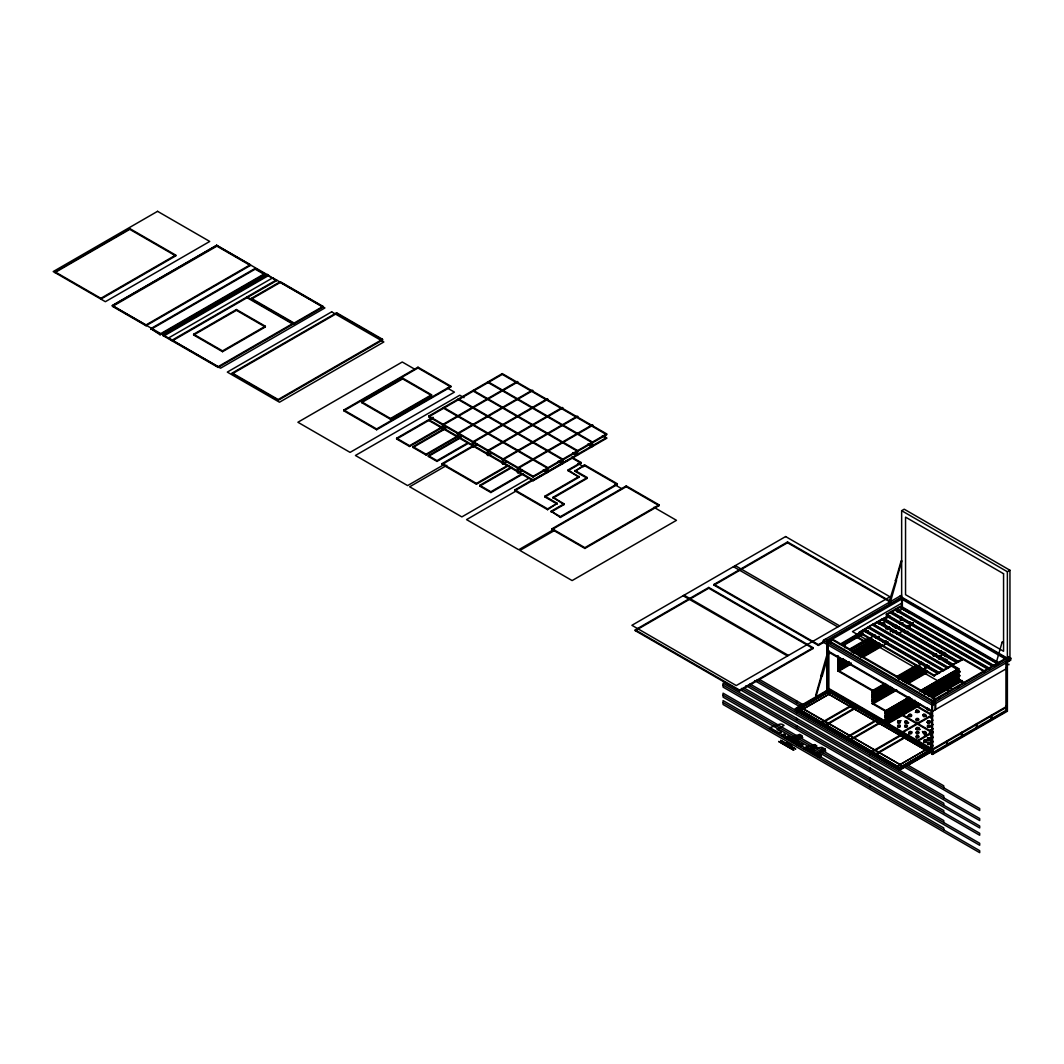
<?xml version="1.0" encoding="UTF-8"?>
<svg xmlns="http://www.w3.org/2000/svg" width="1064" height="1064" viewBox="0 0 1064 1064"><rect width="100%" height="100%" fill="white"/><g stroke="black" fill="none" stroke-linecap="round" stroke-linejoin="round"><path stroke-width="1.5" d="M851.24 663.989L838.512 671.331L838.512 656.249L837.834 656.634L837.834 670.932L872.826 691.148L885.554 683.793M910.624 625.725L910.624 622.56M799.064 742.326L796.577 744.042L787.653 738.828M821.009 675.534L827.473 652.977L828.71 653.389L827.566 652.897M815.662 695.417L821.328 675.613M816.301 695.603L821.967 675.8M828.75 653.336L822.299 675.893L821.022 675.587M890.036 603.288L896.486 580.731L895.822 580.319L888.746 602.929L889.983 603.341M895.529 580.465L901.195 560.662M896.167 580.651L901.833 560.848M996.915 665.08L995.678 664.707L1002.128 642.111L1003.405 642.417M787.653 738.695L799.663 734.373L802.309 735.876L795.114 739.826L799.077 742.22M799.117 735.61L800.008 735.61M799.982 735.942L799.17 735.969M821.581 748.577L822.472 748.577M822.406 748.936L821.621 748.923M175.72 255.892L129.781 229.358L54.942 272.584L54.942 271.786L129.781 228.574L175.72 255.094L175.72 255.892L100.867 299.104L100.867 298.306L175.72 255.094M112.531 305.607L216.896 245.358L250.373 264.697L250.373 265.481L146.021 325.73L112.531 306.405L112.531 305.607L146.021 324.946L250.373 264.697M112.531 306.405L216.896 246.156L250.373 265.481M150.822 328.63L255.187 268.381L264.471 273.741L264.471 274.525L160.119 334.774L150.822 328.63L160.119 333.99L264.471 273.741M150.822 329.414L255.187 269.165L264.471 274.525M292.999 324.214L247.061 297.694L247.061 296.896L292.999 323.416L292.999 324.214L218.147 367.426L162.925 335.546L162.925 334.748L267.277 274.499L276.574 280.657L172.208 340.906L172.208 340.108L276.574 279.859M162.925 335.546L267.277 275.283L276.574 280.657M251.357 298.359L280.244 281.681L323.017 306.379L323.017 307.163L294.13 323.842L251.357 299.144L251.357 298.359L294.13 323.057L323.017 306.379M251.357 299.144L280.244 282.479L323.017 307.163M193.648 334.216L236.421 309.531L265.308 326.209L265.308 326.994L222.536 351.692L193.648 335.014L193.648 334.216L222.536 350.894L265.308 326.209M193.648 335.014L236.421 310.316L265.308 326.994M162.925 334.748L218.147 366.641L292.999 323.416M232.245 373.012L336.596 312.763L382.535 339.283L382.535 340.068L278.17 400.33L232.245 373.81L232.245 373.012L278.17 399.532L382.535 339.283M232.245 373.81L336.596 313.548L382.535 340.068M343.832 410.012L417.992 367.2L450.79 386.139L450.79 386.924L376.629 429.75L343.832 410.81L343.832 410.012L376.629 428.952L450.79 386.139M343.832 410.81L417.992 367.984L450.79 386.924M361.6 401.806L402.658 378.092L431.545 394.771L431.545 395.569L390.475 419.269L361.6 402.591L361.6 401.806L390.475 418.484L431.545 394.771M361.6 402.591L402.658 378.89L431.545 395.569M428.792 416.037L502.274 373.61L606.626 433.873L606.626 434.657L533.144 477.084L428.792 416.835L428.792 416.037L533.144 476.286L606.626 433.873M428.792 416.835L502.274 374.408L606.626 434.657M443.515 426.877L409.574 446.481L396.633 439.006L396.633 438.208L431.984 417.806M603.767 435.868L606.626 438.315L533.144 480.742L428.792 420.479L433.035 417.248M396.633 439.006L431.984 418.591M428.792 420.479L433.035 418.032M396.633 438.208L409.574 445.683L442.105 426.903M442.424 429.151L443.103 429.537L443.103 425.095L517.955 381.883L517.277 381.484L442.424 424.696L442.424 429.151L446.747 426.651M458.584 436.24L426.066 455.006L412.992 447.465L412.992 446.681L442.691 429.537M443.103 429.537L447.425 427.05M412.992 447.465L444.1 429.51M412.992 446.681L426.066 454.222L458.584 435.442M457.427 437.809L458.118 438.208L458.118 433.766L532.958 390.541L532.279 390.156L457.427 433.367L457.427 437.809L461.749 435.322M458.118 438.208L462.428 435.708M468.08 443.462L436.985 461.417L428.353 456.443L428.353 455.658L459.462 437.69M428.353 456.443L460.872 437.663M428.353 455.658L436.985 460.632L468.08 442.677M508.951 465.434L476.433 484.2L442.119 464.396L442.119 463.598L473.227 445.643M472.429 446.468L473.121 446.867L473.121 442.424L547.96 399.213L547.282 398.814L472.429 442.026L472.429 446.468L476.752 443.981M442.119 464.396L473.227 446.428M473.121 446.867L477.43 444.38M444.792 464.143L407.618 485.596L355.429 455.472L459.794 395.223L464.024 397.67M446.84 465.327L409.667 486.78L461.843 516.904L529.034 478.122M487.432 455.139L488.123 455.525L488.123 451.083L562.976 407.871L562.284 407.472L487.432 450.684L487.432 455.139L491.754 452.639M488.123 455.525L492.433 453.038M502.434 463.798L503.126 464.197L503.126 459.741L577.978 416.529L577.287 416.144L502.434 459.355L502.434 463.798L506.757 461.297M503.126 464.197L507.448 461.696M442.119 463.598L476.433 483.415L507.541 465.46M523.382 473.759L490.863 492.539L479.758 486.115L479.758 485.33L510.853 467.375M479.758 486.115L512.276 467.349M517.45 472.456L518.128 472.855L518.128 468.413L592.981 425.201L592.289 424.802L517.45 468.014L517.45 472.456L521.759 469.969M518.128 472.855L522.451 470.368M479.758 485.33L490.863 491.741L521.972 473.786M557.257 504.097L544.888 496.954L544.888 496.17L557.257 503.312L547.601 509.683L514.803 490.743L514.803 489.945L533.303 479.266M428.792 419.695L533.144 479.944L606.626 437.517M514.803 490.743L567.458 460.34M516.585 490.73L466.551 519.618L518.727 549.742L554.464 529.114M568.083 469.942L581.037 462.468L581.037 463.252L568.083 470.727L568.083 469.942L579.202 477.138L544.888 496.954M574.866 470.408L587.235 477.563L587.235 478.348L574.866 471.206L584.522 464.835L617.319 483.774L617.319 484.559L560.396 517.423L551.086 511.252L564.04 503.791L564.04 504.575L551.086 512.05M574.866 471.206L584.522 465.62L617.319 484.559M544.888 496.17L579.202 476.353M564.04 504.575L552.921 497.367L587.235 477.563M552.921 498.165L587.235 478.348M514.803 489.945L547.601 508.885L557.257 503.312M551.086 511.252L560.396 516.639L617.319 483.774M552.096 528.728L626.257 485.916L659.055 504.841L659.055 505.639L584.894 548.452L552.096 529.513L552.096 528.728L584.894 547.667L659.055 504.841M552.096 529.513L626.257 486.7L659.055 505.639M554.251 530.643L519.937 550.447L572.126 580.572L676.478 520.323L653.921 507.302M635.274 629.861L708.757 587.448L813.122 647.697L813.122 648.481L739.64 690.908L635.274 630.659L635.274 629.861L739.64 690.11L813.122 647.697M824.055 642.164L818.402 645.422L714.05 585.173L714.05 584.389L787.533 541.962L890.462 601.386M635.274 630.659L708.757 588.232L813.122 648.481M714.05 585.173L787.533 542.76L890.462 602.184M901.647 608.728L901.647 510.693L904.214 509.204L1009.949 570.251L1009.949 656.688L932.529 701.389M1007.927 656.515L1010.8 658.164L1010.8 660.146L932.529 705.339L823.376 642.31L823.376 640.342L901.647 595.148M714.05 584.389L818.402 644.638L824.055 641.379M901.647 597.13L826.794 640.342L826.794 691.72M829.681 640.648L901.647 599.099M901.846 603.102L852.477 631.604L952.559 689.379M985.025 672.049L886.392 615.098L886.392 614.3L890.236 612.079L988.882 669.03M988.416 668.431L891.206 612.305L891.206 611.521L895.05 609.3L994.481 666.583M996.901 663.537L899.692 607.411L895.848 609.632L895.848 608.847L899.692 606.613L998.338 663.564M886.392 615.098L890.236 612.864L987.445 668.99M891.206 612.305L895.05 610.084L992.273 666.21M859.393 632.029L863.236 629.808L938.089 673.02L934.245 676.039L859.393 632.827L859.393 632.029L934.245 675.254L938.089 673.02M864.261 629.223L939.1 672.435L942.957 670.214L939.1 673.233L864.261 630.021L864.261 629.223L868.104 627.002L943.662 670.599L947.519 668.378L947.519 667.58L943.662 669.801L868.822 626.59L868.822 627.388M868.822 626.59L872.666 624.369L948.144 668.019L951.987 665.785L951.987 665L948.144 667.221L873.291 624.009L873.291 624.794L887.363 616.681L962.215 659.893L962.215 659.095L887.363 615.883L883.506 618.902L958.358 662.114L962.215 659.893M873.291 624.009L877.135 621.788L958.691 668.697L958.691 670.679L921.823 691.813M878.345 621.097L882.189 618.876L957.041 662.087L953.198 665.093L878.345 621.881L878.345 621.097L953.198 664.308L957.041 662.087M828.856 650.663L827.486 651.461L931.851 711.71L1006.69 668.498L1006.012 668.099M839.576 644.478L863.236 630.606L863.236 629.808M863.822 630.473L872.666 624.369M896.633 611.534L899.479 609.898M841.691 644.053L865.936 630.048M883.054 620.166L890.182 616.056M897.311 611.933L903.017 608.635M863.263 633.279L843.313 644.797L842.621 644.412M865.404 632.043L868.237 630.407M878.957 624.222L881.803 622.573M844.164 644.305L844.856 644.704L863.25 634.077M880.247 624.262L885.913 621.004M849.139 649.319L868.929 637.895M900.038 619.926L902.871 618.304M849.83 649.718L875.273 635.022M886.591 628.492L889.411 626.856M850.548 650.756L871.868 638.6M887.283 629.556L890.236 627.986M893.068 626.364L895.888 624.728M842.369 659.441L839.536 661.063L837.82 660.079L840.653 658.297M851.958 651.926L873.158 639.69M875.978 638.054L878.811 636.418M894.345 627.441L897.178 625.818M837.953 660.159L840.786 658.523M852.091 651.993L873.278 639.757M876.111 638.121L878.931 636.498M894.478 627.521L897.298 625.885M900.131 624.262L902.95 622.626M837.82 659.933L839.536 660.917L842.369 659.281M853.674 652.764L873.451 641.339M890.408 631.551L893.228 629.915M896.061 628.292L898.881 626.656M853.674 652.91L874.861 640.674M890.408 631.697L893.228 630.061M896.061 628.438L898.881 626.802M854.778 652.591L874.568 641.166L854.911 652.671M844.896 660.132L837.82 664.202L839.536 665.346L846.598 661.263M856.201 653.602L875.978 642.177M892.935 632.388L895.768 630.766M837.82 664.362L844.896 660.279M856.201 653.748L875.978 642.323M892.935 632.535L895.768 630.912M837.953 664.428L845.016 660.345M856.321 653.828L876.111 642.403M893.068 632.615L895.888 630.979M846.598 661.116L839.536 665.346M857.903 654.586L877.694 643.175M910.186 624.408L913.018 622.773M857.903 654.732L877.694 643.321M910.186 624.555L913.018 622.919M859.02 654.427L878.811 643.002M905.65 627.494L911.303 624.236L905.783 627.574M859.153 654.493L878.931 643.068M849.125 661.954L837.82 668.485L839.536 669.615L850.841 663.098M859.02 656.249L880.221 644.013M883.04 642.377L885.873 640.741M897.178 634.224L904.24 630.141M909.893 626.882L907.073 628.505L909.893 627.029M837.82 668.631L849.125 662.101M860.43 655.584L880.354 644.239M883.04 642.523L886.006 640.967M897.178 634.37L900.131 632.814M901.647 510.693L1007.382 571.727L1009.949 570.251M860.736 657.379L881.936 644.997M884.756 643.521L887.589 641.738M851.24 663.191L837.834 670.932L837.834 655.85M861.867 657.06L882.349 645.236M885.168 643.6L888.001 641.964M862.545 657.459L888.001 642.762M904.972 632.96L907.792 631.324M872.826 703.184L885.767 710.659L885.767 721.405L828.856 688.541L828.164 688.94L933.208 749.588L933.208 750.772L899.732 770.097L795.367 709.848L795.367 708.664L828.856 689.339M797.082 708.065L901.434 768.713L797.082 708.065L799.277 706.802L903.642 766.652M931.505 750.971L929.298 752.235L824.946 691.986L827.14 690.709L931.505 751.357L827.14 690.709M828.856 690.124L795.367 709.449L899.732 769.711L933.208 750.373L828.164 689.725L828.164 644.93M795.367 709.848L828.856 690.523L933.208 750.772M797.082 710.047L830.558 690.709L832.766 691.986L799.277 711.311L797.082 710.446L830.558 690.709M799.277 711.311L832.766 691.986M782.12 735.424L783.915 734.386L785.418 735.051L783.915 734.187L781.774 735.424L783.277 736.288M785.418 737.591L787.666 736.355L802.615 744.986L800.474 746.223M785.658 737.911L786.323 738.31M786.083 737.671L786.761 738.057M788.065 736.527L788.743 736.913M788.663 736.368L785.817 738.017L789.009 736.567M786.575 738.456L785.086 737.591L787.214 736.355L802.708 745.292L800.567 746.529L799.237 745.558M884.982 683.474L872.148 690.749L872.148 703.583L885.767 711.444L909.813 697.572M896.167 676.877L916.663 665.04M918.804 663.803L921.637 662.18M933.035 655.743L936.453 653.615M938.554 652.405L941.507 650.849M896.859 677.263L916.663 665.838M933.62 656.036L936.453 654.413M886.272 684.418L872.148 692.717L873.85 693.715L887.988 685.549M897.577 678.034L923.02 663.205M939.964 653.562L942.797 651.78M886.405 684.644L872.267 692.797L872.267 690.815M897.71 678.114L918.897 665.878M786.881 742.499L791.802 745.531M872.148 692.571L873.85 693.568L887.988 685.402M899.293 678.872L920.48 666.636M941.68 654.4L944.513 652.777M899.293 679.032L920.48 666.782M941.68 654.546L944.513 652.924M887.682 686.054L872.148 695.018L887.815 686.12M898.987 679.524L920.187 667.288M899.12 679.603L920.32 667.354M937.278 657.565L944.34 653.496M889.105 687.065L872.148 696.854L873.85 697.984L890.807 688.195M921.597 668.298L901.82 679.723L921.597 668.445M938.554 658.51L941.387 656.874M889.105 687.211L872.148 697L873.85 697.838L890.807 688.049M924.43 666.809L927.249 665.186M938.554 658.656L941.387 657.02M890.635 686.466L872.267 697.08L872.267 695.098M901.94 679.936L921.73 668.524M924.549 666.889L927.382 665.253M938.687 658.736L941.507 657.1M797.082 740.956L795.46 739.826M799.915 739.334L797.774 738.296M903.522 680.707L928.965 666.024M940.27 659.494L943.09 657.858M903.522 680.854L928.965 666.17M891.925 687.876L872.148 699.301L892.058 687.956M903.23 681.359L924.43 669.11M903.363 681.426L924.549 669.189M893.334 688.887L872.148 701.123L873.85 702.267L895.05 689.884M904.639 682.37L925.84 670.121M872.148 701.282L893.467 689.113M904.639 682.516L925.973 670.347M942.797 660.491L945.75 658.922M906.355 683.5L927.555 671.118M944.513 661.476L947.332 659.84M799.33 745.811L802.682 744.454M799.756 745.558L800.726 745.771M801.737 744.414L802.708 744.627M872.148 703.583L896.181 689.698M906.767 683.593L927.289 671.743M802.336 744.268L799.822 746.103M896.859 690.097L872.826 703.969L872.826 690.35L838.512 670.546L838.512 671.331M908.177 683.567L927.968 672.142M804.397 748.285L819.174 757.009M804.344 748.71L805.009 749.096M804.783 748.458L805.448 748.843M806.765 747.314L807.43 747.699M807.35 747.154L804.504 748.803L807.696 747.354M805.275 749.242L803.772 748.378L806.366 747.154L821.142 755.879M883.506 618.104L958.358 661.329L962.215 659.095M909.121 697.173L885.088 711.058L885.088 721.804L918.299 702.626M919.708 691.068L958.571 668.631L958.571 679.377M885.221 711.124L909.241 697.253M920.546 690.736L958.691 668.697M921.118 691.041L957.879 669.815L950.697 665.665M910.518 698.197L885.088 712.88L886.804 713.864L912.234 699.181L886.804 714.011L885.088 713.026L910.651 698.423M921.823 691.666L958.571 670.453L960.273 671.597L923.539 692.81M825.145 749.069L815.277 754.762L805.794 749.295L821.913 747.314L825.318 749.162L824.001 749.934L825.797 750.971L823.656 749.934M821.142 751.583L822.286 750.719M923.539 692.651L960.273 671.597M912.061 699.899L885.221 715.407M924.656 692.491L958.691 672.98L958.691 674.962L924.656 694.46M822.938 752.62L820.796 751.583M913.351 700.844L885.088 717.163L886.804 718.293L885.088 717.309L914.894 700.245M924.656 694.313L958.571 674.736L960.273 675.72L927.781 694.632M817.937 756.358L819.267 757.315L821.395 756.078L805.914 747.141M818.016 756.597L818.682 756.983M818.442 756.358L819.12 756.743M820.424 755.214L821.102 755.6M821.022 755.054L818.176 756.704L821.368 755.254M886.804 718.293L915.067 701.828M916.304 701.735L885.221 719.676M928.899 694.313L958.691 677.263L958.691 679.231L929.018 696.361M885.088 721.006L916.197 703.051M928.925 695.696L957.201 679.377L964.556 683.62M885.088 721.578L917.594 702.666M928.899 696.295L958.571 679.005L960.273 680.002L932.024 696.468M932.024 696.308L960.273 680.002M886.804 722.576L919.296 703.809L886.804 722.576L885.088 721.432M887.522 723.201L920.32 704.262M931.731 697.678L961.683 680.388L962.361 680.774L932.41 698.077M888.201 723.6L921.012 704.661M907.486 716.125L910.332 714.476M898.295 722.27A1.357 0.785 0 0 0 900.33 721.591A1.357 0.785 0 0 0 898.295 720.927A1.357 0.785 0 0 0 898.295 722.27L901.035 720.634M908.164 716.511L911.023 714.862M915.306 712.401L918.152 710.752M1010.8 658.164L932.529 703.357L823.376 640.342M902.525 731.859L931.04 715.394M903.203 732.258L931.731 715.793M932.955 715.873L930.136 717.508L931.851 718.639M926.771 722.31L929.617 720.661M908.909 733.415L911.768 731.766M916.038 729.292L918.897 727.643M932.955 720.142L930.136 721.924L931.851 722.908M931.851 727.191L930.136 726.06L932.955 724.424M930.136 726.207L932.955 724.571M932.955 728.853L930.136 730.476L932.955 728.707M917.527 740.531L933.208 731.473M918.205 740.916L932.476 732.684M932.955 732.976L930.136 734.612L931.851 735.743M924.656 740.85L930.362 737.565M923.911 742.074L931.04 737.951M931.851 739.879L930.136 738.881A1.357 0.785 0 0 0 928.194 738.177A1.357 0.785 0 0 0 928.194 739.533A1.357 0.785 0 0 0 930.215 738.855L932.955 737.259M930.136 738.881L932.955 737.405M931.851 744.295L930.136 743.164L932.955 741.528M930.136 743.31L932.955 741.674M929.298 747.726L895.822 767.051L929.298 747.726L931.505 748.99L898.016 768.713L931.505 748.99M932.955 745.811L930.136 747.447L931.851 748.577M932.529 749.189L1006.69 706.376L1006.012 705.977M795.367 708.664L899.732 768.913L1006.012 707.56M901.434 768.328L903.642 767.051M932.529 752.846L1006.012 710.419L1006.012 711.218L1006.012 663.138M1006.69 710.819L1006.69 657.778L931.851 700.99L931.851 754.03L1006.69 710.819L1007.382 711.218L1007.382 571.727M931.851 754.03L932.529 754.429L1007.382 711.218M896.447 580.784L895.223 580.452M888.786 602.876L890.023 603.235M821.049 675.48L822.286 675.84M1003.286 642.55L1002.168 642.204M995.718 664.601L996.955 664.973M932.117 713.186L930.973 712.787L932.25 713.053M924.563 735.237L925.8 735.596M925.733 735.716L924.549 735.397M899.945 596.133L1009.084 659.161L1009.084 661.13L901.381 598.939M901.647 597.915L1006.012 658.164M999.309 663.005L900.663 606.054L900.663 606.852L999.309 663.803M602.344 435.841L606.626 438.315M901.647 608.635L909.933 613.423M895.848 608.847L994.481 665.798M891.206 611.521L989.853 668.471M488.123 381.79L592.475 442.039L592.475 446.481L588.192 444.007M487.432 382.176L591.797 442.438L591.797 446.88L587.514 444.406M886.392 614.3L985.025 671.251M920.626 635.474L923.486 637.123M926.345 638.772L930.641 641.26M933.5 642.909L937.783 645.383M940.643 647.032L943.502 648.681M945.617 654.427L947.332 655.57L945.617 654.573M885.394 619.714L886.086 620.113M957.041 662.872L882.189 619.66L882.189 618.876M944.938 661.555L957.879 669.03L957.879 679.776M951.987 665.785L877.135 622.573L877.135 621.788M473.294 390.355L577.646 450.604L577.646 455.046L573.363 452.572M472.602 390.741L576.967 450.99L576.967 455.445L572.671 452.958M872.666 625.167L947.519 668.378M958.571 679.164L960.273 680.149M957.401 678.699L964.556 682.835M942.957 671.012L868.104 627.8L868.104 627.002M571.727 457.094L581.037 462.468M571.727 457.879L581.037 463.252M414.947 369.328L402.259 361.999L297.893 422.248L350.083 452.386L454.434 392.124L447.385 388.054M577.952 463.439L583.604 466.697M614.62 484.612L621.682 488.682M863.236 630.606L938.089 673.818M458.451 398.907L562.816 459.169L562.816 463.611L558.52 461.138M457.773 399.306L562.138 459.555L562.138 464.01L557.842 461.523M735.277 565.622L839.642 625.871M856.879 636.605L864.008 640.714M943.249 686.879L950.405 691.001M568.083 470.727L579.202 477.138M856.201 637.004L864.753 641.938M733.442 566.686L837.794 626.935M942.571 687.264L949.713 691.401M443.622 407.472L547.987 467.734L547.987 472.177L543.691 469.703M442.943 407.871L547.295 468.12L547.295 472.562L543.012 470.089M935.708 698.755L831.343 638.506L831.343 643.108M935.575 699.567L830.665 638.905L830.665 643.494M828.164 640.342L932.529 700.591L932.529 754.429M825.092 639.358L934.245 702.373L934.245 704.341M828.164 651.062L932.529 711.311M931.851 712.388L931.718 714.29M931.851 714.21L930.136 713.372M913.59 703.996L932.17 714.729M912.899 704.395L931.492 715.128M552.921 497.367L564.04 503.791M931.851 716.657L931.718 718.559M916.45 710.1L919.309 711.75M923.592 714.223L926.451 715.873M915.758 710.486L918.618 712.135M922.914 714.622L925.773 716.271M931.851 720.94L931.718 722.842M931.851 725.222L931.718 727.124M930.136 726.06L931.851 727.044M931.851 729.492L931.718 731.394M930.136 730.33L931.851 731.327M898.761 712.561L933.062 732.378M898.069 712.96L932.383 732.764M931.718 735.477L929.577 734.24L929.577 731.766L931.718 733.003L931.718 735.676M905.903 721.139L908.762 722.789M917.341 727.736L920.2 729.385M905.225 721.525L908.084 723.174M916.663 728.135L919.522 729.784M922.382 731.434L926.664 733.907M931.851 738.044L931.718 739.946M684.086 595.188L788.437 655.437M683.101 595.747L787.466 655.996M930.136 739.041L931.851 740.025M931.851 742.326L931.718 744.228M930.136 743.164L931.851 744.148M931.851 746.596L931.718 748.497M929.67 751.982L932.529 753.631M824.946 691.986L929.298 752.235M54.942 271.786L100.867 298.306M759.869 679.67L803.719 704.993M906.994 764.617L943.781 785.844L943.781 787.826M757.036 680.002L802.309 706.15M905.158 765.521L979.705 808.56L979.705 810.542L754.629 680.588M895.822 767.051L898.016 768.328M749.96 683.966L943.781 795.859L943.781 797.84M748.551 685.123L979.705 818.575L979.705 820.557L746.024 685.642M744.308 688.089L943.781 803.267L943.781 805.235M741.475 688.435L979.705 825.983L979.705 827.952L740.291 689.725M723.081 685.123L979.705 833.285L979.705 835.267L723.081 687.105L723.081 683.154L943.781 810.569L943.781 812.55M800.979 736.647L802.775 737.684L800.633 736.647M723.081 695.138L979.705 843.3L979.705 845.281L723.081 697.12L723.081 693.169L943.781 820.583L943.781 822.552M819.639 752.248L818.482 753.113L820.278 754.15L818.136 753.113M781.255 731.899L777.013 729.452L784.062 725.382L782.732 724.611A3.019 1.742 0 0 0 778.968 724.371L770.469 727.483A1.516 0.878 0 0 0 770.216 728.84L777.784 733.216A1.516 0.878 0 0 0 780.125 733.069A10.414 6.012 0 0 0 781.309 731.912M785.538 737.591L800.647 746.117M723.081 702.546L979.705 850.695L979.705 852.676L723.081 704.514L723.081 700.564L943.781 827.978L943.781 829.96M1008.871 664.096L1008.871 664.88M991.861 714.928L991.861 719.384M991.183 715.327L991.183 719.769M977.031 723.493L977.031 727.949M976.34 723.892L976.34 728.335M962.202 732.059L962.202 736.501M961.51 732.458L961.51 736.9M958.358 661.329L958.358 662.114M957.201 669.416L957.201 679.377M953.198 664.308L953.198 665.093M948.144 667.221L948.144 668.019M947.359 740.624L947.359 745.066M946.681 741.023L946.681 745.465M945.617 653.136L945.617 656.342M944.938 653.535L944.938 656.741M944.26 652.325L944.26 655.53M943.662 669.801L943.662 670.599M939.1 672.435L939.1 673.233M935.708 703.357L935.708 709.489M935.017 699.154L935.017 709.874M934.245 675.254L934.245 676.039M909.933 621.762L909.933 624.781M902.339 607.464L902.339 597.516L827.486 640.741L827.486 690.456M901.647 616.881L901.647 620.166M900.969 617.266L900.969 620.565M899.692 606.613L899.692 607.411M899.732 768.913L899.732 770.097M895.05 609.3L895.05 610.084M890.236 612.079L890.236 612.864M887.363 615.883L887.363 616.681M885.913 625.765L885.913 628.944M884.716 623.291L884.716 626.457M872.267 699.381L872.267 701.349M870.219 753.392L870.219 755.36M870.219 760.787L870.219 762.768M870.219 768.102L870.219 770.07M870.219 778.103L870.219 780.085M870.219 785.511L870.219 787.48M844.856 644.704L844.856 647.883M828.856 651.461L828.856 690.523M818.402 644.638L818.402 645.422M796.643 700.897L796.643 702.878M796.643 710.912L796.643 712.893M796.643 718.32L796.643 720.288M796.643 725.621L796.643 727.603M796.643 735.636L796.643 737.618M796.643 743.031L796.643 745.013M787.533 541.962L787.533 542.76M739.64 690.11L739.64 690.908M708.757 587.448L708.757 588.232M626.257 485.916L626.257 486.7M584.894 547.667L584.894 548.452M584.522 464.835L584.522 465.62M560.396 516.639L560.396 517.423M547.601 508.885L547.601 509.683M533.144 476.286L533.144 477.084M533.144 479.944L533.144 480.742M502.274 373.61L502.274 374.408M490.863 491.741L490.863 492.539M476.433 483.415L476.433 484.2M436.985 460.632L436.985 461.417M426.066 454.222L426.066 455.006M417.992 367.2L417.992 367.984M409.574 445.683L409.574 446.481M402.658 378.092L402.658 378.89M390.475 418.484L390.475 419.269M376.629 428.952L376.629 429.75M336.596 312.763L336.596 313.548M294.13 323.057L294.13 323.842M280.244 281.681L280.244 282.479M278.17 399.532L278.17 400.33M267.277 274.499L267.277 275.283M255.187 268.381L255.187 269.165M236.421 309.531L236.421 310.316M222.536 350.894L222.536 351.692M218.147 366.641L218.147 367.426M216.896 245.358L216.896 246.156M160.119 333.99L160.119 334.774M146.021 324.946L146.021 325.73M129.781 228.574L129.781 229.358M957.068 687.65A1.357 0.785 0 0 1 957.068 687.038M957.347 686.785A1.357 0.785 0 0 1 959.169 686.746M938.621 698.516A1.357 0.785 0 0 1 938.953 698.197M938.953 698.516A1.357 0.785 0 0 1 940.057 697.186M946.268 693.209A1.357 0.785 0 0 1 947.439 693.103M929.391 710.007A1.357 0.785 0 0 1 927.382 709.661A1.357 0.785 0 0 1 928.34 708.597M929.391 709.209A1.357 0.785 0 0 1 927.582 708.065M932.569 738.376A1.357 0.785 0 0 1 931.067 737.591A1.357 0.785 0 0 1 932.569 736.82M932.569 737.578A1.357 0.785 0 0 1 931.067 736.807A1.357 0.785 0 0 1 932.569 736.022M932.543 742.473A1.357 0.785 0 0 1 931.053 741.688A1.357 0.785 0 0 1 932.543 740.916M932.543 741.674A1.357 0.785 0 0 1 931.053 740.903A1.357 0.785 0 0 1 932.543 740.118M932.529 746.569A1.357 0.785 0 0 1 931.04 745.784A1.357 0.785 0 0 1 932.529 745.013M932.529 745.771A1.357 0.785 0 0 1 931.04 745A1.357 0.785 0 0 1 932.529 744.215M899.053 720.887A1.357 0.785 -60 0 1 897.989 720.82M910.146 714.503A1.357 0.785 -60 0 1 909.348 714.463M910.585 731.527A1.357 0.785 -60 0 1 909.427 731.54M929.072 720.833A1.357 0.785 -60 0 1 927.795 720.833M925.773 740.012A1.357 0.785 -60 0 1 924.39 740.025M924.643 739.999A1.357 0.785 -60 0 1 924.124 740.118M929.404 737.857A1.357 0.785 -60 0 1 927.928 737.884M928.287 737.884A1.357 0.785 -60 0 1 927.396 737.897M814.519 744.561A9.177 5.307 0 0 1 808.906 745.851M788.863 738.908C791.656 741.382 791.337 736.527 788.863 738.908M795.287 742.619C797.88 745.106 797.973 740.278 795.3 742.566M807.563 749.708C810.342 752.168 810.05 747.287 807.563 749.708M813.973 753.418C816.381 755.906 817.032 751.091 813.987 753.365M157.565 211.324L53.2 271.573L105.376 301.697L209.741 241.448L157.565 211.324M216.484 245.345L112.132 305.594L164.308 335.719L268.673 275.47L216.484 245.345M272.743 277.824L168.378 338.073L220.554 368.197L324.919 307.948L272.743 277.824M331.662 311.845L227.31 372.094L279.486 402.219L383.851 341.97L331.662 311.845M785.618 536.562L631.896 625.313L736.261 685.562L889.983 596.811L785.618 536.562M843.473 659.121L837.82 662.38L843.606 659.188M846.306 661.768L837.82 666.663L846.439 661.835M778.742 741.515L793.678 750.147L778.742 741.515M780.71 740.384L795.646 749.003L780.71 740.384M853.966 703.836L820.49 723.161L820.49 723.959L853.966 704.621L853.966 703.836M857.877 706.084L824.401 725.422L824.401 726.207L857.877 706.882L857.877 706.084M815.024 744.853L811.167 747.088L816.846 745.904L815.024 744.853M879.077 718.333L845.601 737.658L845.601 738.456L879.077 719.118L879.077 718.333M882.987 720.594L849.511 739.919L849.511 740.717L882.987 721.379L882.987 720.594M904.201 732.83L870.711 752.168L870.711 752.953L904.201 733.628L904.201 732.83M908.111 735.091L874.621 754.416L874.621 755.214L908.111 735.876L908.111 735.091M1003.565 573.722L905.544 517.131L905.544 594.67L1003.565 651.274L1003.565 573.722M909.574 716.551A1.357 0.785 0 0 0 911.595 715.873A1.357 0.785 0 0 0 909.574 715.207A1.357 0.785 0 0 0 909.574 716.551M909.574 715.766A1.357 0.785 0 0 0 911.595 715.088A1.357 0.785 0 0 0 909.574 714.409A1.357 0.785 0 0 0 909.574 715.766M916.689 712.441A1.357 0.785 0 0 0 918.724 711.776A1.357 0.785 0 0 0 916.689 711.098A1.357 0.785 0 0 0 916.689 712.441M916.689 711.656A1.357 0.785 0 0 0 918.724 710.978A1.357 0.785 0 0 0 916.689 710.3A1.357 0.785 0 0 0 916.689 711.656M916.649 720.647A1.357 0.785 0 0 0 918.684 719.969A1.357 0.785 0 0 0 916.649 719.291A1.357 0.785 0 0 0 916.649 720.647M916.649 719.849A1.357 0.785 0 0 0 918.684 719.171A1.357 0.785 0 0 0 916.649 718.506A1.357 0.785 0 0 0 916.649 719.849M923.765 716.538A1.357 0.785 0 0 0 925.8 715.859A1.357 0.785 0 0 0 923.765 715.181A1.357 0.785 0 0 0 923.765 716.538M923.765 715.74A1.357 0.785 0 0 0 925.8 715.061A1.357 0.785 0 0 0 923.765 714.396A1.357 0.785 0 0 0 923.765 715.74M905.371 727.151A1.357 0.785 0 0 0 907.406 726.473A1.357 0.785 0 0 0 905.371 725.794A1.357 0.785 0 0 0 905.371 727.151M905.371 726.366A1.357 0.785 0 0 0 907.406 725.688A1.357 0.785 0 0 0 905.371 725.01A1.357 0.785 0 0 0 905.371 726.366M905.398 723.054A1.357 0.785 0 0 0 907.419 722.376A1.357 0.785 0 0 0 905.398 721.698A1.357 0.785 0 0 0 905.398 723.054M905.398 722.27A1.357 0.785 0 0 0 907.419 721.591A1.357 0.785 0 0 0 905.398 720.913A1.357 0.785 0 0 0 905.398 722.27M898.282 727.164A1.357 0.785 0 0 0 900.304 726.486A1.357 0.785 0 0 0 898.282 725.808A1.357 0.785 0 0 0 898.282 727.164M898.282 726.366A1.357 0.785 0 0 0 900.304 725.701A1.357 0.785 0 0 0 898.282 725.023A1.357 0.785 0 0 0 898.282 726.366M898.295 723.068A1.357 0.785 0 0 0 900.33 722.389A1.357 0.785 0 0 0 898.295 721.711A1.357 0.785 0 0 0 898.295 723.068M928.101 723.148A1.357 0.785 0 0 0 930.136 722.469A1.357 0.785 0 0 0 928.101 721.791A1.357 0.785 0 0 0 928.101 723.148M928.101 722.35A1.357 0.785 0 0 0 930.136 721.671A1.357 0.785 0 0 0 928.101 721.006A1.357 0.785 0 0 0 928.101 722.35M928.074 727.244A1.357 0.785 0 0 0 930.109 726.566A1.357 0.785 0 0 0 928.074 725.887A1.357 0.785 0 0 0 928.074 727.244M928.074 726.446A1.357 0.785 0 0 0 930.109 725.781A1.357 0.785 0 0 0 928.074 725.103A1.357 0.785 0 0 0 928.074 726.446M923.911 733.734A1.357 0.785 0 0 0 925.933 733.069A1.357 0.785 0 0 0 923.911 732.391A1.357 0.785 0 0 0 923.911 733.734M923.911 732.95A1.357 0.785 0 0 0 925.933 732.271A1.357 0.785 0 0 0 923.911 731.593A1.357 0.785 0 0 0 923.911 732.95M916.782 737.844A1.357 0.785 0 0 0 918.817 737.179A1.357 0.785 0 0 0 916.782 736.501A1.357 0.785 0 0 0 916.782 737.844M916.782 737.059A1.357 0.785 0 0 0 918.817 736.381A1.357 0.785 0 0 0 916.782 735.703A1.357 0.785 0 0 0 916.782 737.059M916.809 733.748A1.357 0.785 0 0 0 918.831 733.069A1.357 0.785 0 0 0 916.809 732.391A1.357 0.785 0 0 0 916.809 733.748M916.809 732.963A1.357 0.785 0 0 0 918.831 732.285A1.357 0.785 0 0 0 916.809 731.606A1.357 0.785 0 0 0 916.809 732.963M916.822 729.651A1.357 0.785 0 0 0 918.857 728.973A1.357 0.785 0 0 0 916.822 728.295A1.357 0.785 0 0 0 916.822 729.651M916.822 728.867A1.357 0.785 0 0 0 918.857 728.188A1.357 0.785 0 0 0 916.822 727.51A1.357 0.785 0 0 0 916.822 728.867M909.707 733.761A1.357 0.785 0 0 0 911.742 733.083A1.357 0.785 0 0 0 909.707 732.404A1.357 0.785 0 0 0 909.707 733.761M909.587 732.923A1.357 0.785 0 0 0 911.728 732.378A1.357 0.785 0 0 0 909.826 731.58A1.357 0.785 0 0 0 909.587 732.923M924.629 742.379A1.357 0.785 0 0 0 926.664 741.701A1.357 0.785 0 0 0 924.629 741.023A1.357 0.785 0 0 0 924.629 742.379M924.629 741.581A1.357 0.785 0 0 0 926.664 740.916A1.357 0.785 0 0 0 924.629 740.238A1.357 0.785 0 0 0 924.629 741.581M928.194 740.318A1.357 0.785 0 0 0 930.215 739.653A1.357 0.785 0 0 0 928.194 738.975A1.357 0.785 0 0 0 928.194 740.318M928.167 744.428A1.357 0.785 0 0 0 930.202 743.749A1.357 0.785 0 0 0 928.167 743.071A1.357 0.785 0 0 0 928.167 744.428M928.167 743.63A1.357 0.785 0 0 0 930.202 742.951A1.357 0.785 0 0 0 928.167 742.273A1.357 0.785 0 0 0 928.167 743.63M793.172 739.227A1.556 0.904 0 0 0 795.579 738.522A1.556 0.904 0 0 0 793.305 737.671A1.556 0.904 0 0 0 793.172 739.227M811.859 750.027A1.556 0.904 0 0 0 814.266 749.309A1.556 0.904 0 0 0 811.992 748.458A1.556 0.904 0 0 0 811.859 750.027"/></g></svg>
